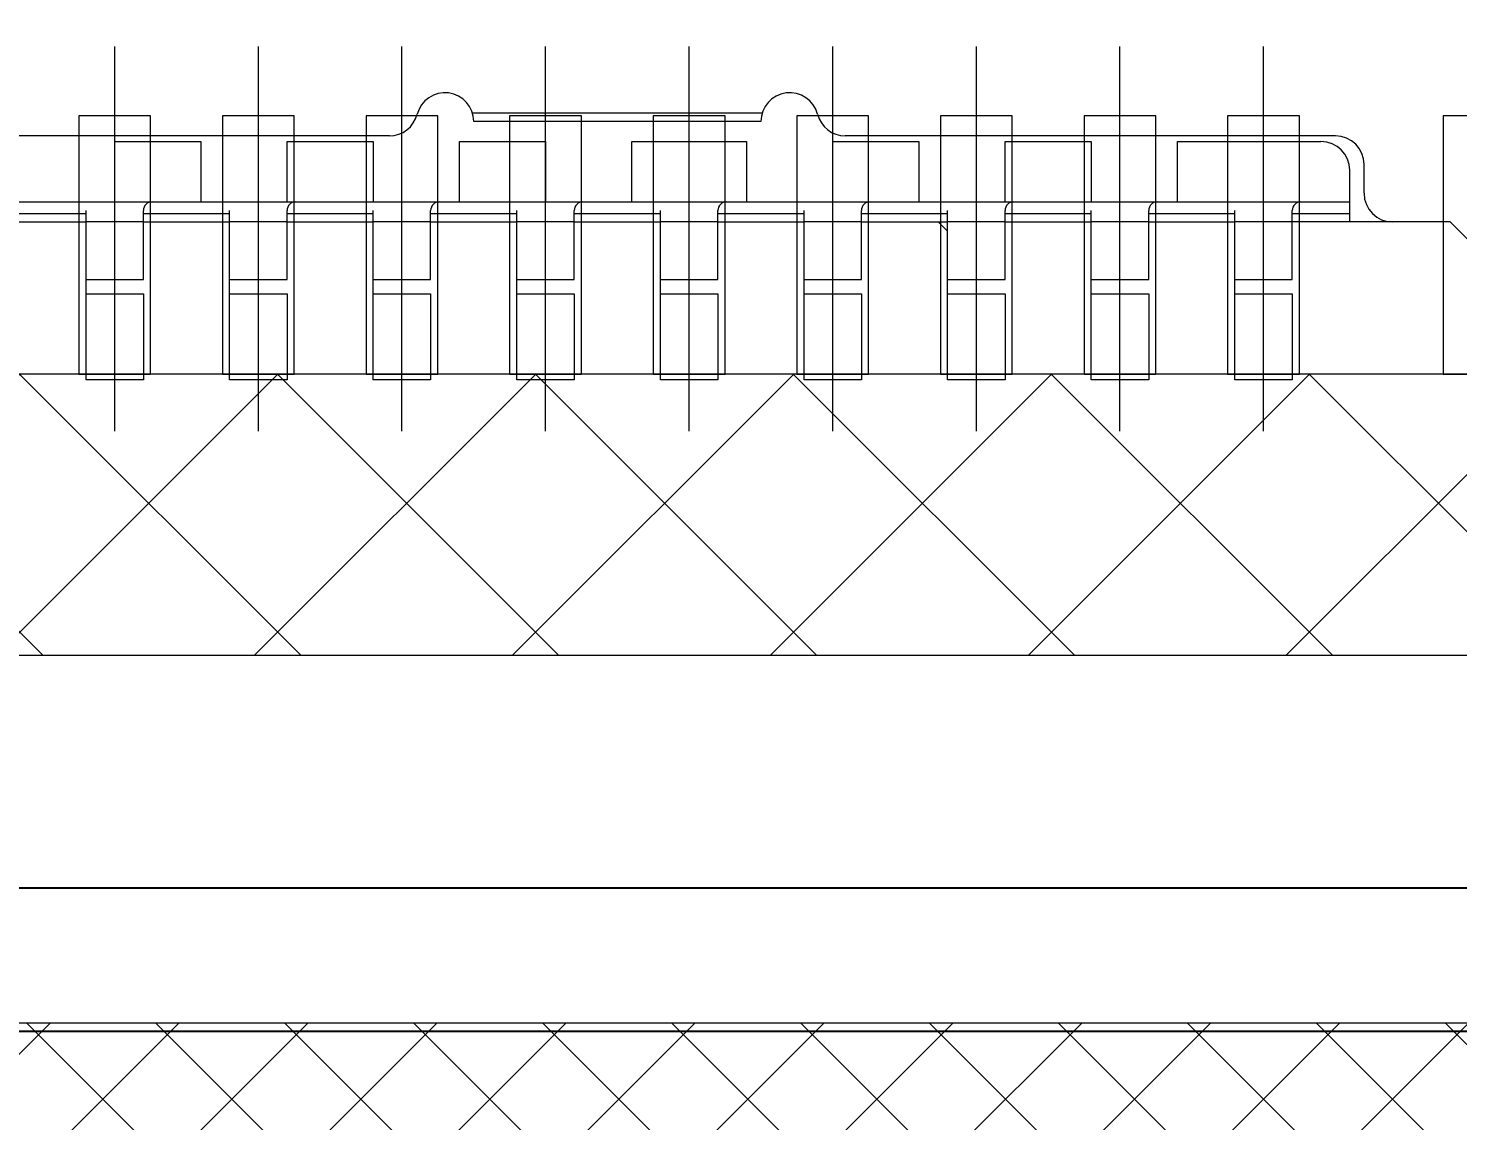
# Model space of a CAD drawing. Extents: x 6438 to 11432, y -3701 to -2371.
# Drawn here: x 11090.267 to 11095.242, y -3290.501 to -3286.698 of the extents above; entities that cross this region are included whole.
import ezdxf

# ---------------------------------------------------------------- set-up
doc = ezdxf.new("R2010")
doc.units = 0
doc.header["$LTSCALE"] = 3
doc.layers.get('DEFPOINTS').update_dxf_attribs({"linetype": 'CONTINUOUS', "lineweight": 9})
doc.layers.add('DIM', color=6, linetype='CONTINUOUS', lineweight=9)
doc.layers.add('LCD', color=4, linetype='CONTINUOUS', lineweight=9)
doc.layers.add('Lens', color=161, linetype='CONTINUOUS')
doc.layers.add('Sensor AA', color=180, linetype='CONTINUOUS')
doc.styles.add('宋体', font='arial.ttf')
doc.dimstyles.new('标注', dxfattribs={"dimtxt": 7, "dimasz": 7, "dimexe": 2, "dimexo": 2, "dimgap": 1, "dimtad": 1, "dimzin": 9, "dimdsep": 46, "dimtxsty": '宋体', "dimcen": 1, "dimadec": 0, "dimazin": 0, "dimtm": 0.05, "dimtfac": 1, "dimtmove": 0, "dimatfit": 3, "dimfxl": 0, "dimtolj": 1, "dimarcsym": 0})

# ---------------------------------------------------------------- blocks, each defined once
blk = doc.blocks.new('LCD背视图')
at = {"layer": 'LCD'}
h = blk.add_hatch(dxfattribs=at)
h.set_pattern_fill('ANSI37', color=256, scale=0.1)
h.set_pattern_definition([(135, (15648.00522, 12129.1224), (0.224506403, 0.224506403), []), (45, (15648.00522, 12129.1224), (0.224506403, -0.224506403), [])])
edge = h.paths.add_edge_path()
edge.add_line((12122.3361, -3359.0977), (12385.5361, -3359.0977))
edge.add_line((12385.5361, -3359.0977), (12385.5361, -3334.2977))
edge.add_line((12385.5361, -3334.2977), (12286.0861, -3334.2977))
edge.add_arc((12286.0861, -3334.7977), 0.5, 90, 180)
edge.add_line((12285.5861, -3334.7977), (12285.5861, -3350.2477))
edge.add_arc((12285.0861, -3350.2477), 0.5, 270, 360, ccw=False)
edge.add_line((12285.0861, -3350.7477), (12261.8861, -3350.7477))
edge.add_arc((12261.8861, -3350.2477), 0.5, 180, 270, ccw=False)
edge.add_line((12261.3861, -3350.2477), (12261.3861, -3334.7977))
edge.add_arc((12260.8861, -3334.7977), 0.5, 0, 90)
edge.add_line((12260.8861, -3334.2977), (12122.3361, -3334.2977))
edge.add_line((12122.3361, -3334.2977), (12122.3361, -3359.0977))
at = {"layer": 'LCD', "ltscale": 0.02}
h = blk.add_hatch(dxfattribs=at)
h.set_pattern_fill('ANSI37', color=256, scale=0.2, angle=180)
h.set_pattern_definition([(225, (12045.7346, -3215.1625), (0.4490128, -0.4490128), []), (315, (12045.7346, -3215.1625), (0.4490128, 0.4490128), [])])
h.paths.add_polyline_path([(12285.0861, -3349.4677), (12285.0861, -3342.7677), (12284.5361, -3342.7677), (12284.5361, -3344.2677), (12284.5361, -3346.1677), (12283.1361, -3346.1677), (12283.1361, -3346.7177), (12283.1361, -3348.4877), (12263.8361, -3348.4877), (12263.8361, -3346.7177), (12263.8361, -3346.1677), (12262.4361, -3346.1677), (12262.4361, -3344.2677), (12262.4361, -3342.7677), (12261.8861, -3342.7677), (12261.8861, -3349.4677)])
for p, q in [((12276.7361, -3348.6858), (12276.7361, -3347.347)), ((12277.2361, -3348.6858), (12277.2361, -3347.347)), ((12277.7361, -3348.6858), (12277.7361, -3347.347)), ((12278.2361, -3348.6858), (12278.2361, -3347.347)), ((12278.7361, -3348.6858), (12278.7361, -3347.347)), ((12279.2361, -3348.6858), (12279.2361, -3347.347)), ((12279.7361, -3348.6858), (12279.7361, -3347.347)), ((12280.2361, -3348.6858), (12280.2361, -3347.347)), ((12280.7361, -3348.6858), (12280.7361, -3347.347)), ((12276.8611, -3347.5877), (12276.6111, -3347.5877)), ((12276.6111, -3347.5877), (12276.6111, -3348.4877)), ((12276.8611, -3348.4877), (12276.8611, -3347.5877)), ((12277.3611, -3347.5877), (12277.1111, -3347.5877)), ((12277.1111, -3347.5877), (12277.1111, -3348.4877)), ((12277.3611, -3348.4877), (12277.3611, -3347.5877)), ((12277.8611, -3347.5877), (12277.6111, -3347.5877)), ((12277.6111, -3347.5877), (12277.6111, -3348.4877)), ((12277.8611, -3348.4877), (12277.8611, -3347.5877)), ((12278.3611, -3347.5877), (12278.1111, -3347.5877)), ((12278.1111, -3347.5877), (12278.1111, -3348.4877)), ((12278.3611, -3348.4877), (12278.3611, -3347.5877)), ((12278.8611, -3347.5877), (12278.6111, -3347.5877)), ((12278.6111, -3347.5877), (12278.6111, -3348.4877)), ((12278.8611, -3348.4877), (12278.8611, -3347.5877)), ((12279.3611, -3347.5877), (12279.1111, -3347.5877)), ((12279.1111, -3347.5877), (12279.1111, -3348.4877)), ((12279.3611, -3348.4877), (12279.3611, -3347.5877)), ((12279.8611, -3347.5877), (12279.6111, -3347.5877)), ((12279.6111, -3347.5877), (12279.6111, -3348.4877)), ((12279.8611, -3348.4877), (12279.8611, -3347.5877)), ((12280.3611, -3347.5877), (12280.1111, -3347.5877)), ((12280.1111, -3347.5877), (12280.1111, -3348.4877)), ((12280.3611, -3348.4877), (12280.3611, -3347.5877)), ((12280.8611, -3347.5877), (12280.6111, -3347.5877)), ((12280.6111, -3347.5877), (12280.6111, -3348.4877)), ((12280.8611, -3348.4877), (12280.8611, -3347.5877)), ((12281.9111, -3347.5877), (12281.3611, -3347.5877)), ((12281.3611, -3347.5877), (12281.3611, -3348.4877)), ((12283.1361, -3348.4877), (12263.8361, -3348.4877)), ((12276.6111, -3348.4877), (12276.8611, -3348.4877)), ((12277.1111, -3348.4877), (12277.3611, -3348.4877)), ((12277.6111, -3348.4877), (12277.8611, -3348.4877)), ((12278.1111, -3348.4877), (12278.3611, -3348.4877)), ((12278.6111, -3348.4877), (12278.8611, -3348.4877)), ((12279.1111, -3348.4877), (12279.3611, -3348.4877)), ((12279.6111, -3348.4877), (12279.8611, -3348.4877)), ((12280.1111, -3348.4877), (12280.3611, -3348.4877)), ((12280.6111, -3348.4877), (12280.8611, -3348.4877)), ((12281.3611, -3348.4877), (12281.9111, -3348.4877)), ((12285.0861, -3349.4677), (12261.8861, -3349.4677))]:
    blk.add_line(p, q, dxfattribs=at)
at = {"layer": 'LCD'}
for p, q in [((12277.9815, -3347.5777), (12278.9907, -3347.5777)), ((12277.9815, -3347.5777), (12278.9907, -3347.5777)), ((12277.9815, -3347.5777), (12278.9907, -3347.5777)), ((12277.9815, -3347.5777), (12278.9907, -3347.5777)), ((12278.9861, -3347.6077), (12277.9861, -3347.6077)), ((12278.9861, -3347.6077), (12277.9861, -3347.6077)), ((12278.9861, -3347.6077), (12277.9861, -3347.6077)), ((12278.9861, -3347.6077), (12277.9861, -3347.6077)), ((12277.6924, -3347.6577), (12276.0861, -3347.6577)), ((12277.6924, -3347.6577), (12276.0861, -3347.6577)), ((12277.6924, -3347.6577), (12276.0861, -3347.6577)), ((12277.6924, -3347.6577), (12276.0861, -3347.6577)), ((12280.9861, -3347.6577), (12279.2797, -3347.6577)), ((12280.9861, -3347.6577), (12279.2797, -3347.6577)), ((12280.9861, -3347.6577), (12279.2797, -3347.6577)), ((12280.9861, -3347.6577), (12279.2797, -3347.6577)), ((12276.7361, -3347.8877), (12276.7361, -3347.6777)), ((12276.7361, -3347.6777), (12277.0361, -3347.6777)), ((12276.7361, -3347.6777), (12277.0361, -3347.6777)), ((12276.7361, -3347.8877), (12276.7361, -3347.6777)), ((12276.7361, -3347.8877), (12276.7361, -3347.6777)), ((12276.7361, -3347.6777), (12277.0361, -3347.6777)), ((12276.7361, -3347.6777), (12277.0361, -3347.6777)), ((12276.7361, -3347.8877), (12276.7361, -3347.6777)), ((12277.0361, -3347.6777), (12277.0361, -3347.8877)), ((12277.0361, -3347.6777), (12277.0361, -3347.8877)), ((12277.0361, -3347.6777), (12277.0361, -3347.8877)), ((12277.0361, -3347.6777), (12277.0361, -3347.8877)), ((12277.3361, -3347.8877), (12277.3361, -3347.6777)), ((12277.3361, -3347.6777), (12277.6361, -3347.6777)), ((12277.3361, -3347.6777), (12277.6361, -3347.6777)), ((12277.3361, -3347.8877), (12277.3361, -3347.6777)), ((12277.3361, -3347.8877), (12277.3361, -3347.6777)), ((12277.3361, -3347.6777), (12277.6361, -3347.6777)), ((12277.3361, -3347.6777), (12277.6361, -3347.6777)), ((12277.3361, -3347.8877), (12277.3361, -3347.6777)), ((12277.6361, -3347.6777), (12277.6361, -3347.8877)), ((12277.6361, -3347.6777), (12277.6361, -3347.8877)), ((12277.6361, -3347.6777), (12277.6361, -3347.8877)), ((12277.6361, -3347.6777), (12277.6361, -3347.8877)), ((12277.9361, -3347.8877), (12277.9361, -3347.6777)), ((12277.9361, -3347.6777), (12278.2361, -3347.6777)), ((12277.9361, -3347.6777), (12278.2361, -3347.6777)), ((12277.9361, -3347.8877), (12277.9361, -3347.6777)), ((12277.9361, -3347.8877), (12277.9361, -3347.6777)), ((12277.9361, -3347.6777), (12278.2361, -3347.6777)), ((12277.9361, -3347.6777), (12278.2361, -3347.6777)), ((12277.9361, -3347.8877), (12277.9361, -3347.6777)), ((12278.2361, -3347.6777), (12278.2361, -3347.8877)), ((12278.2361, -3347.6777), (12278.2361, -3347.8877)), ((12278.2361, -3347.6777), (12278.2361, -3347.8877)), ((12278.2361, -3347.6777), (12278.2361, -3347.8877)), ((12278.5361, -3347.8877), (12278.5361, -3347.6777)), ((12278.5361, -3347.6777), (12278.9361, -3347.6777)), ((12278.5361, -3347.6777), (12278.9361, -3347.6777)), ((12278.5361, -3347.8877), (12278.5361, -3347.6777)), ((12278.5361, -3347.8877), (12278.5361, -3347.6777)), ((12278.5361, -3347.6777), (12278.9361, -3347.6777)), ((12278.5361, -3347.6777), (12278.9361, -3347.6777)), ((12278.5361, -3347.8877), (12278.5361, -3347.6777)), ((12278.9361, -3347.6777), (12278.9361, -3347.8877)), ((12278.9361, -3347.6777), (12278.9361, -3347.8877)), ((12278.9361, -3347.6777), (12278.9361, -3347.8877)), ((12278.9361, -3347.6777), (12278.9361, -3347.8877)), ((12279.2361, -3347.8877), (12279.2361, -3347.6777)), ((12279.2361, -3347.6777), (12279.5361, -3347.6777)), ((12279.2361, -3347.6777), (12279.5361, -3347.6777)), ((12279.2361, -3347.8877), (12279.2361, -3347.6777)), ((12279.2361, -3347.8877), (12279.2361, -3347.6777)), ((12279.2361, -3347.6777), (12279.5361, -3347.6777)), ((12279.2361, -3347.6777), (12279.5361, -3347.6777)), ((12279.2361, -3347.8877), (12279.2361, -3347.6777)), ((12279.5361, -3347.6777), (12279.5361, -3347.8877)), ((12279.5361, -3347.6777), (12279.5361, -3347.8877)), ((12279.5361, -3347.6777), (12279.5361, -3347.8877)), ((12279.5361, -3347.6777), (12279.5361, -3347.8877)), ((12279.8361, -3347.8877), (12279.8361, -3347.6777)), ((12279.8361, -3347.6777), (12280.1361, -3347.6777)), ((12279.8361, -3347.6777), (12280.1361, -3347.6777)), ((12279.8361, -3347.8877), (12279.8361, -3347.6777)), ((12279.8361, -3347.8877), (12279.8361, -3347.6777)), ((12279.8361, -3347.6777), (12280.1361, -3347.6777)), ((12279.8361, -3347.6777), (12280.1361, -3347.6777)), ((12279.8361, -3347.8877), (12279.8361, -3347.6777)), ((12280.1361, -3347.6777), (12280.1361, -3347.8877)), ((12280.1361, -3347.6777), (12280.1361, -3347.8877)), ((12280.1361, -3347.6777), (12280.1361, -3347.8877)), ((12280.1361, -3347.6777), (12280.1361, -3347.8877)), ((12280.4361, -3347.8877), (12280.4361, -3347.6777)), ((12280.4361, -3347.6777), (12280.9361, -3347.6777)), ((12280.4361, -3347.6777), (12280.9361, -3347.6777)), ((12280.4361, -3347.8877), (12280.4361, -3347.6777)), ((12280.4361, -3347.8877), (12280.4361, -3347.6777)), ((12280.4361, -3347.6777), (12280.9361, -3347.6777)), ((12280.4361, -3347.6777), (12280.9361, -3347.6777)), ((12280.4361, -3347.8877), (12280.4361, -3347.6777)), ((12281.0861, -3347.8577), (12281.0861, -3347.7577)), ((12281.0861, -3347.8577), (12281.0861, -3347.7577)), ((12281.0861, -3347.8577), (12281.0861, -3347.7577)), ((12281.0861, -3347.8577), (12281.0861, -3347.7577)), ((12281.0361, -3347.9577), (12281.0361, -3347.7777)), ((12281.0361, -3347.9577), (12281.0361, -3347.7777)), ((12281.0361, -3347.9577), (12281.0361, -3347.7777)), ((12281.0361, -3347.9577), (12281.0361, -3347.7777)), ((12265.9361, -3347.8877), (12281.0361, -3347.8877)), ((12265.9361, -3347.8877), (12281.0361, -3347.8877)), ((12265.9361, -3347.8877), (12281.0361, -3347.8877)), ((12265.9361, -3347.8877), (12281.0361, -3347.8877)), ((12276.6361, -3348.5077), (12276.6361, -3347.9177)), ((12276.6361, -3348.5077), (12276.6361, -3347.9177)), ((12276.6361, -3348.5077), (12276.6361, -3347.9177)), ((12276.6361, -3348.5077), (12276.6361, -3347.9177)), ((12276.8361, -3348.1577), (12276.8361, -3347.9177)), ((12276.8361, -3348.1577), (12276.8361, -3347.9177)), ((12276.8361, -3348.1577), (12276.8361, -3347.9177)), ((12276.8361, -3348.1577), (12276.8361, -3347.9177)), ((12277.1361, -3348.5077), (12277.1361, -3347.9177)), ((12277.1361, -3348.5077), (12277.1361, -3347.9177)), ((12277.1361, -3348.5077), (12277.1361, -3347.9177)), ((12277.1361, -3348.5077), (12277.1361, -3347.9177)), ((12277.3361, -3348.1577), (12277.3361, -3347.9177)), ((12277.3361, -3348.1577), (12277.3361, -3347.9177)), ((12277.3361, -3348.1577), (12277.3361, -3347.9177)), ((12277.3361, -3348.1577), (12277.3361, -3347.9177)), ((12277.6361, -3348.5077), (12277.6361, -3347.9177)), ((12277.6361, -3348.5077), (12277.6361, -3347.9177)), ((12277.6361, -3348.5077), (12277.6361, -3347.9177)), ((12277.6361, -3348.5077), (12277.6361, -3347.9177)), ((12277.8361, -3348.1577), (12277.8361, -3347.9177)), ((12277.8361, -3348.1577), (12277.8361, -3347.9177)), ((12277.8361, -3348.1577), (12277.8361, -3347.9177)), ((12277.8361, -3348.1577), (12277.8361, -3347.9177)), ((12278.1361, -3348.5077), (12278.1361, -3347.9177)), ((12278.1361, -3348.5077), (12278.1361, -3347.9177)), ((12278.1361, -3348.5077), (12278.1361, -3347.9177)), ((12278.1361, -3348.5077), (12278.1361, -3347.9177)), ((12278.3361, -3348.1577), (12278.3361, -3347.9177)), ((12278.3361, -3348.1577), (12278.3361, -3347.9177)), ((12278.3361, -3348.1577), (12278.3361, -3347.9177)), ((12278.3361, -3348.1577), (12278.3361, -3347.9177)), ((12278.6361, -3348.5077), (12278.6361, -3347.9177)), ((12278.6361, -3348.5077), (12278.6361, -3347.9177)), ((12278.6361, -3348.5077), (12278.6361, -3347.9177)), ((12278.6361, -3348.5077), (12278.6361, -3347.9177)), ((12278.8361, -3348.1577), (12278.8361, -3347.9177)), ((12278.8361, -3348.1577), (12278.8361, -3347.9177)), ((12278.8361, -3348.1577), (12278.8361, -3347.9177)), ((12278.8361, -3348.1577), (12278.8361, -3347.9177)), ((12279.1361, -3348.5077), (12279.1361, -3347.9177)), ((12279.1361, -3348.5077), (12279.1361, -3347.9177)), ((12279.1361, -3348.5077), (12279.1361, -3347.9177)), ((12279.1361, -3348.5077), (12279.1361, -3347.9177)), ((12279.3361, -3348.1577), (12279.3361, -3347.9177)), ((12279.3361, -3348.1577), (12279.3361, -3347.9177)), ((12279.3361, -3348.1577), (12279.3361, -3347.9177)), ((12279.3361, -3348.1577), (12279.3361, -3347.9177)), ((12279.6361, -3348.5077), (12279.6361, -3347.9177)), ((12279.6361, -3348.5077), (12279.6361, -3347.9177)), ((12279.6361, -3348.5077), (12279.6361, -3347.9177)), ((12279.6361, -3348.5077), (12279.6361, -3347.9177)), ((12279.8361, -3348.1577), (12279.8361, -3347.9177)), ((12279.8361, -3348.1577), (12279.8361, -3347.9177)), ((12279.8361, -3348.1577), (12279.8361, -3347.9177)), ((12279.8361, -3348.1577), (12279.8361, -3347.9177)), ((12280.1361, -3348.5077), (12280.1361, -3347.9177)), ((12280.1361, -3348.5077), (12280.1361, -3347.9177)), ((12280.1361, -3348.5077), (12280.1361, -3347.9177)), ((12280.1361, -3348.5077), (12280.1361, -3347.9177)), ((12280.3361, -3348.1577), (12280.3361, -3347.9177)), ((12280.3361, -3348.1577), (12280.3361, -3347.9177)), ((12280.3361, -3348.1577), (12280.3361, -3347.9177)), ((12280.3361, -3348.1577), (12280.3361, -3347.9177)), ((12280.6361, -3348.5077), (12280.6361, -3347.9177)), ((12280.6361, -3348.5077), (12280.6361, -3347.9177)), ((12280.6361, -3348.5077), (12280.6361, -3347.9177)), ((12280.6361, -3348.5077), (12280.6361, -3347.9177)), ((12280.8361, -3348.1577), (12280.8361, -3347.9177)), ((12280.8361, -3348.1577), (12280.8361, -3347.9177)), ((12280.8361, -3348.1577), (12280.8361, -3347.9177)), ((12280.8361, -3348.1577), (12280.8361, -3347.9177)), ((12276.3361, -3347.9277), (12276.6361, -3347.9277)), ((12276.3361, -3347.9277), (12276.6361, -3347.9277)), ((12276.3361, -3347.9277), (12276.6361, -3347.9277)), ((12276.3361, -3347.9277), (12276.6361, -3347.9277)), ((12276.3361, -3347.9577), (12276.6361, -3347.9577)), ((12276.3361, -3347.9577), (12276.6361, -3347.9577)), ((12276.3361, -3347.9577), (12276.6361, -3347.9577)), ((12276.3361, -3347.9577), (12276.6361, -3347.9577)), ((12276.8361, -3347.9577), (12276.6361, -3347.9577)), ((12276.8361, -3347.9577), (12276.6361, -3347.9577)), ((12276.8361, -3347.9577), (12276.6361, -3347.9577)), ((12276.8361, -3347.9577), (12276.6361, -3347.9577)), ((12276.8361, -3347.9277), (12277.1361, -3347.9277)), ((12276.8361, -3347.9277), (12277.1361, -3347.9277)), ((12276.8361, -3347.9277), (12277.1361, -3347.9277)), ((12276.8361, -3347.9277), (12277.1361, -3347.9277)), ((12276.8361, -3347.9577), (12277.1361, -3347.9577)), ((12276.8361, -3347.9577), (12277.1361, -3347.9577)), ((12276.8361, -3347.9577), (12277.1361, -3347.9577)), ((12276.8361, -3347.9577), (12277.1361, -3347.9577)), ((12277.3361, -3347.9577), (12277.1361, -3347.9577)), ((12277.3361, -3347.9577), (12277.1361, -3347.9577)), ((12277.3361, -3347.9577), (12277.1361, -3347.9577)), ((12277.3361, -3347.9577), (12277.1361, -3347.9577)), ((12277.3361, -3347.9277), (12277.6361, -3347.9277)), ((12277.3361, -3347.9277), (12277.6361, -3347.9277)), ((12277.3361, -3347.9277), (12277.6361, -3347.9277)), ((12277.3361, -3347.9277), (12277.6361, -3347.9277)), ((12277.3361, -3347.9577), (12277.6361, -3347.9577)), ((12277.3361, -3347.9577), (12277.6361, -3347.9577)), ((12277.3361, -3347.9577), (12277.6361, -3347.9577)), ((12277.3361, -3347.9577), (12277.6361, -3347.9577)), ((12277.8361, -3347.9577), (12277.6361, -3347.9577)), ((12277.8361, -3347.9577), (12277.6361, -3347.9577)), ((12277.8361, -3347.9577), (12277.6361, -3347.9577)), ((12277.8361, -3347.9577), (12277.6361, -3347.9577)), ((12277.8361, -3347.9277), (12278.1361, -3347.9277)), ((12277.8361, -3347.9277), (12278.1361, -3347.9277)), ((12277.8361, -3347.9277), (12278.1361, -3347.9277)), ((12277.8361, -3347.9277), (12278.1361, -3347.9277)), ((12277.8361, -3347.9577), (12278.1361, -3347.9577)), ((12277.8361, -3347.9577), (12278.1361, -3347.9577)), ((12277.8361, -3347.9577), (12278.1361, -3347.9577)), ((12277.8361, -3347.9577), (12278.1361, -3347.9577)), ((12278.3361, -3347.9577), (12278.1361, -3347.9577)), ((12278.3361, -3347.9577), (12278.1361, -3347.9577)), ((12278.3361, -3347.9577), (12278.1361, -3347.9577)), ((12278.3361, -3347.9577), (12278.1361, -3347.9577)), ((12278.3361, -3347.9277), (12278.6361, -3347.9277)), ((12278.3361, -3347.9277), (12278.6361, -3347.9277)), ((12278.3361, -3347.9277), (12278.6361, -3347.9277)), ((12278.3361, -3347.9277), (12278.6361, -3347.9277)), ((12278.3361, -3347.9577), (12278.6361, -3347.9577)), ((12278.3361, -3347.9577), (12278.6361, -3347.9577)), ((12278.3361, -3347.9577), (12278.6361, -3347.9577)), ((12278.3361, -3347.9577), (12278.6361, -3347.9577)), ((12278.8361, -3347.9577), (12278.6361, -3347.9577)), ((12278.8361, -3347.9577), (12278.6361, -3347.9577)), ((12278.8361, -3347.9577), (12278.6361, -3347.9577)), ((12278.8361, -3347.9577), (12278.6361, -3347.9577)), ((12278.8361, -3347.9277), (12279.1361, -3347.9277)), ((12278.8361, -3347.9277), (12279.1361, -3347.9277)), ((12278.8361, -3347.9277), (12279.1361, -3347.9277)), ((12278.8361, -3347.9277), (12279.1361, -3347.9277)), ((12278.8361, -3347.9577), (12279.1361, -3347.9577)), ((12278.8361, -3347.9577), (12279.1361, -3347.9577)), ((12278.8361, -3347.9577), (12279.1361, -3347.9577)), ((12278.8361, -3347.9577), (12279.1361, -3347.9577)), ((12279.3361, -3347.9577), (12279.1361, -3347.9577)), ((12279.3361, -3347.9577), (12279.1361, -3347.9577)), ((12279.3361, -3347.9577), (12279.1361, -3347.9577)), ((12279.3361, -3347.9577), (12279.1361, -3347.9577)), ((12279.3361, -3347.9277), (12279.6361, -3347.9277)), ((12279.3361, -3347.9277), (12279.6361, -3347.9277)), ((12279.3361, -3347.9277), (12279.6361, -3347.9277)), ((12279.3361, -3347.9277), (12279.6361, -3347.9277)), ((12279.3361, -3347.9577), (12279.6361, -3347.9577)), ((12279.3361, -3347.9577), (12279.6361, -3347.9577)), ((12279.3361, -3347.9577), (12279.6361, -3347.9577)), ((12279.3361, -3347.9577), (12279.6361, -3347.9577)), ((12279.6361, -3347.9901), (12279.6037, -3347.9577)), ((12279.6361, -3347.9901), (12279.6037, -3347.9577)), ((12279.8361, -3347.9577), (12279.6361, -3347.9577)), ((12279.8361, -3347.9577), (12279.6361, -3347.9577)), ((12279.8361, -3347.9577), (12279.6361, -3347.9577)), ((12279.8361, -3347.9577), (12279.6361, -3347.9577)), ((12279.8361, -3347.9277), (12280.1361, -3347.9277)), ((12279.8361, -3347.9277), (12280.1361, -3347.9277)), ((12279.8361, -3347.9277), (12280.1361, -3347.9277)), ((12279.8361, -3347.9277), (12280.1361, -3347.9277)), ((12279.8361, -3347.9577), (12280.1361, -3347.9577)), ((12279.8361, -3347.9577), (12280.1361, -3347.9577)), ((12279.8361, -3347.9577), (12280.1361, -3347.9577)), ((12279.8361, -3347.9577), (12280.1361, -3347.9577)), ((12280.3361, -3347.9577), (12280.1361, -3347.9577)), ((12280.3361, -3347.9577), (12280.1361, -3347.9577)), ((12280.3361, -3347.9577), (12280.1361, -3347.9577)), ((12280.3361, -3347.9577), (12280.1361, -3347.9577)), ((12280.3361, -3347.9277), (12280.6361, -3347.9277)), ((12280.3361, -3347.9277), (12280.6361, -3347.9277)), ((12280.3361, -3347.9277), (12280.6361, -3347.9277)), ((12280.3361, -3347.9277), (12280.6361, -3347.9277)), ((12280.3361, -3347.9577), (12280.6361, -3347.9577)), ((12280.3361, -3347.9577), (12280.6361, -3347.9577)), ((12280.3361, -3347.9577), (12280.6361, -3347.9577)), ((12280.3361, -3347.9577), (12280.6361, -3347.9577)), ((12280.8361, -3347.9577), (12280.6361, -3347.9577)), ((12280.8361, -3347.9577), (12280.6361, -3347.9577)), ((12280.8361, -3347.9577), (12280.6361, -3347.9577)), ((12280.8361, -3347.9577), (12280.6361, -3347.9577)), ((12280.8361, -3347.9277), (12281.0361, -3347.9277)), ((12280.8361, -3347.9277), (12281.0361, -3347.9277)), ((12280.8361, -3347.9277), (12281.0361, -3347.9277)), ((12280.8361, -3347.9277), (12281.0361, -3347.9277)), ((12281.3861, -3347.9577), (12280.8361, -3347.9577)), ((12281.3861, -3347.9577), (12280.8361, -3347.9577)), ((12281.3861, -3347.9577), (12280.8361, -3347.9577)), ((12281.3861, -3347.9577), (12281.7861, -3348.3577)), ((12281.3861, -3347.9577), (12281.7861, -3348.3577)), ((12281.3861, -3347.9577), (12281.7861, -3348.3577)), ((12281.3861, -3347.9577), (12281.7861, -3348.3577)), ((12276.6361, -3348.1577), (12276.8361, -3348.1577)), ((12276.6361, -3348.1577), (12276.8361, -3348.1577)), ((12276.6361, -3348.1577), (12276.8361, -3348.1577)), ((12276.6361, -3348.1577), (12276.8361, -3348.1577)), ((12277.1361, -3348.1577), (12277.3361, -3348.1577)), ((12277.1361, -3348.1577), (12277.3361, -3348.1577)), ((12277.1361, -3348.1577), (12277.3361, -3348.1577)), ((12277.1361, -3348.1577), (12277.3361, -3348.1577)), ((12277.6361, -3348.1577), (12277.8361, -3348.1577)), ((12277.6361, -3348.1577), (12277.8361, -3348.1577)), ((12277.6361, -3348.1577), (12277.8361, -3348.1577)), ((12277.6361, -3348.1577), (12277.8361, -3348.1577)), ((12278.1361, -3348.1577), (12278.3361, -3348.1577)), ((12278.1361, -3348.1577), (12278.3361, -3348.1577)), ((12278.1361, -3348.1577), (12278.3361, -3348.1577)), ((12278.1361, -3348.1577), (12278.3361, -3348.1577)), ((12278.6361, -3348.1577), (12278.8361, -3348.1577)), ((12278.6361, -3348.1577), (12278.8361, -3348.1577)), ((12278.6361, -3348.1577), (12278.8361, -3348.1577)), ((12278.6361, -3348.1577), (12278.8361, -3348.1577)), ((12279.1361, -3348.1577), (12279.3361, -3348.1577)), ((12279.1361, -3348.1577), (12279.3361, -3348.1577)), ((12279.1361, -3348.1577), (12279.3361, -3348.1577)), ((12279.1361, -3348.1577), (12279.3361, -3348.1577)), ((12279.6361, -3348.1577), (12279.8361, -3348.1577)), ((12279.6361, -3348.1577), (12279.8361, -3348.1577)), ((12279.6361, -3348.1577), (12279.8361, -3348.1577)), ((12279.6361, -3348.1577), (12279.8361, -3348.1577)), ((12280.1361, -3348.1577), (12280.3361, -3348.1577)), ((12280.1361, -3348.1577), (12280.3361, -3348.1577)), ((12280.1361, -3348.1577), (12280.3361, -3348.1577)), ((12280.1361, -3348.1577), (12280.3361, -3348.1577)), ((12280.6361, -3348.1577), (12280.8361, -3348.1577)), ((12280.6361, -3348.1577), (12280.8361, -3348.1577)), ((12280.6361, -3348.1577), (12280.8361, -3348.1577)), ((12280.6361, -3348.1577), (12280.8361, -3348.1577)), ((12276.6361, -3348.2077), (12276.8361, -3348.2077)), ((12276.6361, -3348.2077), (12276.8361, -3348.2077)), ((12276.6361, -3348.2077), (12276.8361, -3348.2077)), ((12276.6361, -3348.2077), (12276.8361, -3348.2077)), ((12276.8361, -3348.2077), (12276.8361, -3348.5077)), ((12276.8361, -3348.2077), (12276.8361, -3348.5077)), ((12276.8361, -3348.2077), (12276.8361, -3348.5077)), ((12276.8361, -3348.2077), (12276.8361, -3348.5077)), ((12277.1361, -3348.2077), (12277.3361, -3348.2077)), ((12277.1361, -3348.2077), (12277.3361, -3348.2077)), ((12277.1361, -3348.2077), (12277.3361, -3348.2077)), ((12277.1361, -3348.2077), (12277.3361, -3348.2077)), ((12277.3361, -3348.2077), (12277.3361, -3348.5077)), ((12277.3361, -3348.2077), (12277.3361, -3348.5077)), ((12277.3361, -3348.2077), (12277.3361, -3348.5077)), ((12277.3361, -3348.2077), (12277.3361, -3348.5077)), ((12277.6361, -3348.2077), (12277.8361, -3348.2077)), ((12277.6361, -3348.2077), (12277.8361, -3348.2077)), ((12277.6361, -3348.2077), (12277.8361, -3348.2077)), ((12277.6361, -3348.2077), (12277.8361, -3348.2077)), ((12277.8361, -3348.2077), (12277.8361, -3348.5077)), ((12277.8361, -3348.2077), (12277.8361, -3348.5077)), ((12277.8361, -3348.2077), (12277.8361, -3348.5077)), ((12277.8361, -3348.2077), (12277.8361, -3348.5077)), ((12278.1361, -3348.2077), (12278.3361, -3348.2077)), ((12278.1361, -3348.2077), (12278.3361, -3348.2077)), ((12278.1361, -3348.2077), (12278.3361, -3348.2077)), ((12278.1361, -3348.2077), (12278.3361, -3348.2077)), ((12278.3361, -3348.2077), (12278.3361, -3348.5077)), ((12278.3361, -3348.2077), (12278.3361, -3348.5077)), ((12278.3361, -3348.2077), (12278.3361, -3348.5077)), ((12278.3361, -3348.2077), (12278.3361, -3348.5077)), ((12278.6361, -3348.2077), (12278.8361, -3348.2077)), ((12278.6361, -3348.2077), (12278.8361, -3348.2077)), ((12278.6361, -3348.2077), (12278.8361, -3348.2077)), ((12278.6361, -3348.2077), (12278.8361, -3348.2077)), ((12278.8361, -3348.2077), (12278.8361, -3348.5077)), ((12278.8361, -3348.2077), (12278.8361, -3348.5077)), ((12278.8361, -3348.2077), (12278.8361, -3348.5077)), ((12278.8361, -3348.2077), (12278.8361, -3348.5077)), ((12279.1361, -3348.2077), (12279.3361, -3348.2077)), ((12279.1361, -3348.2077), (12279.3361, -3348.2077)), ((12279.1361, -3348.2077), (12279.3361, -3348.2077)), ((12279.1361, -3348.2077), (12279.3361, -3348.2077)), ((12279.3361, -3348.2077), (12279.3361, -3348.5077)), ((12279.3361, -3348.2077), (12279.3361, -3348.5077)), ((12279.3361, -3348.2077), (12279.3361, -3348.5077)), ((12279.3361, -3348.2077), (12279.3361, -3348.5077)), ((12279.6361, -3348.2077), (12279.8361, -3348.2077)), ((12279.6361, -3348.2077), (12279.8361, -3348.2077)), ((12279.6361, -3348.2077), (12279.8361, -3348.2077)), ((12279.6361, -3348.2077), (12279.8361, -3348.2077)), ((12279.8361, -3348.2077), (12279.8361, -3348.5077)), ((12279.8361, -3348.2077), (12279.8361, -3348.5077)), ((12279.8361, -3348.2077), (12279.8361, -3348.5077)), ((12279.8361, -3348.2077), (12279.8361, -3348.5077)), ((12280.1361, -3348.2077), (12280.3361, -3348.2077)), ((12280.1361, -3348.2077), (12280.3361, -3348.2077)), ((12280.1361, -3348.2077), (12280.3361, -3348.2077)), ((12280.1361, -3348.2077), (12280.3361, -3348.2077)), ((12280.3361, -3348.2077), (12280.3361, -3348.5077)), ((12280.3361, -3348.2077), (12280.3361, -3348.5077)), ((12280.3361, -3348.2077), (12280.3361, -3348.5077)), ((12280.3361, -3348.2077), (12280.3361, -3348.5077)), ((12280.6361, -3348.2077), (12280.8361, -3348.2077)), ((12280.6361, -3348.2077), (12280.8361, -3348.2077)), ((12280.6361, -3348.2077), (12280.8361, -3348.2077)), ((12280.6361, -3348.2077), (12280.8361, -3348.2077)), ((12280.8361, -3348.2077), (12280.8361, -3348.5077)), ((12280.8361, -3348.2077), (12280.8361, -3348.5077)), ((12280.8361, -3348.2077), (12280.8361, -3348.5077)), ((12280.8361, -3348.2077), (12280.8361, -3348.5077)), ((12276.8361, -3348.4877), (12276.6361, -3348.4877)), ((12276.8361, -3348.4877), (12276.6361, -3348.4877)), ((12276.8361, -3348.4877), (12276.6361, -3348.4877)), ((12276.8361, -3348.4877), (12276.6361, -3348.4877)), ((12276.8361, -3348.5077), (12276.6361, -3348.5077)), ((12276.8361, -3348.5077), (12276.6361, -3348.5077)), ((12276.8361, -3348.5077), (12276.6361, -3348.5077)), ((12276.8361, -3348.5077), (12276.6361, -3348.5077)), ((12277.3361, -3348.4877), (12277.1361, -3348.4877)), ((12277.3361, -3348.4877), (12277.1361, -3348.4877)), ((12277.3361, -3348.4877), (12277.1361, -3348.4877)), ((12277.3361, -3348.4877), (12277.1361, -3348.4877)), ((12277.3361, -3348.5077), (12277.1361, -3348.5077)), ((12277.3361, -3348.5077), (12277.1361, -3348.5077)), ((12277.3361, -3348.5077), (12277.1361, -3348.5077)), ((12277.3361, -3348.5077), (12277.1361, -3348.5077)), ((12277.8361, -3348.4877), (12277.6361, -3348.4877)), ((12277.8361, -3348.4877), (12277.6361, -3348.4877)), ((12277.8361, -3348.4877), (12277.6361, -3348.4877)), ((12277.8361, -3348.4877), (12277.6361, -3348.4877)), ((12277.8361, -3348.5077), (12277.6361, -3348.5077)), ((12277.8361, -3348.5077), (12277.6361, -3348.5077)), ((12277.8361, -3348.5077), (12277.6361, -3348.5077)), ((12277.8361, -3348.5077), (12277.6361, -3348.5077)), ((12278.3361, -3348.4877), (12278.1361, -3348.4877)), ((12278.3361, -3348.4877), (12278.1361, -3348.4877)), ((12278.3361, -3348.4877), (12278.1361, -3348.4877)), ((12278.3361, -3348.4877), (12278.1361, -3348.4877)), ((12278.3361, -3348.5077), (12278.1361, -3348.5077)), ((12278.3361, -3348.5077), (12278.1361, -3348.5077)), ((12278.3361, -3348.5077), (12278.1361, -3348.5077)), ((12278.3361, -3348.5077), (12278.1361, -3348.5077)), ((12278.8361, -3348.4877), (12278.6361, -3348.4877)), ((12278.8361, -3348.4877), (12278.6361, -3348.4877)), ((12278.8361, -3348.4877), (12278.6361, -3348.4877)), ((12278.8361, -3348.4877), (12278.6361, -3348.4877)), ((12278.8361, -3348.5077), (12278.6361, -3348.5077)), ((12278.8361, -3348.5077), (12278.6361, -3348.5077)), ((12278.8361, -3348.5077), (12278.6361, -3348.5077)), ((12278.8361, -3348.5077), (12278.6361, -3348.5077)), ((12279.3361, -3348.4877), (12279.1361, -3348.4877)), ((12279.3361, -3348.4877), (12279.1361, -3348.4877)), ((12279.3361, -3348.4877), (12279.1361, -3348.4877)), ((12279.3361, -3348.4877), (12279.1361, -3348.4877)), ((12279.3361, -3348.5077), (12279.1361, -3348.5077)), ((12279.3361, -3348.5077), (12279.1361, -3348.5077)), ((12279.3361, -3348.5077), (12279.1361, -3348.5077)), ((12279.3361, -3348.5077), (12279.1361, -3348.5077)), ((12279.8361, -3348.4877), (12279.6361, -3348.4877)), ((12279.8361, -3348.4877), (12279.6361, -3348.4877)), ((12279.8361, -3348.4877), (12279.6361, -3348.4877)), ((12279.8361, -3348.4877), (12279.6361, -3348.4877)), ((12279.8361, -3348.5077), (12279.6361, -3348.5077)), ((12279.8361, -3348.5077), (12279.6361, -3348.5077)), ((12279.8361, -3348.5077), (12279.6361, -3348.5077)), ((12279.8361, -3348.5077), (12279.6361, -3348.5077)), ((12280.3361, -3348.4877), (12280.1361, -3348.4877)), ((12280.3361, -3348.4877), (12280.1361, -3348.4877)), ((12280.3361, -3348.4877), (12280.1361, -3348.4877)), ((12280.3361, -3348.4877), (12280.1361, -3348.4877)), ((12280.3361, -3348.5077), (12280.1361, -3348.5077)), ((12280.3361, -3348.5077), (12280.1361, -3348.5077)), ((12280.3361, -3348.5077), (12280.1361, -3348.5077)), ((12280.3361, -3348.5077), (12280.1361, -3348.5077)), ((12280.8361, -3348.4877), (12280.6361, -3348.4877)), ((12280.8361, -3348.4877), (12280.6361, -3348.4877)), ((12280.8361, -3348.4877), (12280.6361, -3348.4877)), ((12280.8361, -3348.4877), (12280.6361, -3348.4877)), ((12280.8361, -3348.5077), (12280.6361, -3348.5077)), ((12280.8361, -3348.5077), (12280.6361, -3348.5077)), ((12280.8361, -3348.5077), (12280.6361, -3348.5077)), ((12280.8361, -3348.5077), (12280.6361, -3348.5077)), ((12285.0861, -3350.7477), (12261.8861, -3350.7477))]:
    blk.add_line(p, q, dxfattribs=at)
for centre, radius, start, end in [((12277.8861, -3347.6077), 0.1, 0, 165.5252), ((12277.8861, -3347.6077), 0.1, 0, 165.5252), ((12277.8861, -3347.6077), 0.1, 0, 165.5252), ((12277.8861, -3347.6077), 0.1, 0, 165.5252), ((12279.0861, -3347.6077), 0.1, 14.4802, 180), ((12279.0861, -3347.6077), 0.1, 14.4802, 180), ((12279.0861, -3347.6077), 0.1, 14.4802, 180), ((12279.0861, -3347.6077), 0.1, 14.4802, 180), ((12277.6924, -3347.5577), 0.1, 270, 345.5198), ((12277.6924, -3347.5577), 0.1, 270, 345.5198), ((12277.6924, -3347.5577), 0.1, 270, 345.5198), ((12277.6924, -3347.5577), 0.1, 270, 345.5198), ((12279.2797, -3347.5577), 0.1, 194.4748, 270), ((12279.2797, -3347.5577), 0.1, 194.4748, 270), ((12279.2797, -3347.5577), 0.1, 194.4748, 270), ((12279.2797, -3347.5577), 0.1, 194.4748, 270), ((12280.9861, -3347.7577), 0.1, 0, 90), ((12280.9861, -3347.7577), 0.1, 0, 90), ((12280.9861, -3347.7577), 0.1, 0, 90), ((12280.9861, -3347.7577), 0.1, 0, 90), ((12280.9361, -3347.7777), 0.1, 0, 90), ((12280.9361, -3347.7777), 0.1, 0, 90), ((12280.9361, -3347.7777), 0.1, 0, 90), ((12280.9361, -3347.7777), 0.1, 0, 90), ((12281.1861, -3347.8577), 0.1, 180, 270), ((12281.1861, -3347.8577), 0.1, 180, 270), ((12281.1861, -3347.8577), 0.1, 180, 270), ((12281.1861, -3347.8577), 0.1, 180, 270), ((12276.8661, -3347.9177), 0.03, 90, 180), ((12276.8661, -3347.9177), 0.03, 90, 180), ((12276.8661, -3347.9177), 0.03, 90, 180), ((12276.8661, -3347.9177), 0.03, 90, 180), ((12277.3661, -3347.9177), 0.03, 90, 180), ((12277.3661, -3347.9177), 0.03, 90, 180), ((12277.3661, -3347.9177), 0.03, 90, 180), ((12277.3661, -3347.9177), 0.03, 90, 180), ((12277.8661, -3347.9177), 0.03, 90, 180), ((12277.8661, -3347.9177), 0.03, 90, 180), ((12277.8661, -3347.9177), 0.03, 90, 180), ((12277.8661, -3347.9177), 0.03, 90, 180), ((12278.3661, -3347.9177), 0.03, 90, 180), ((12278.3661, -3347.9177), 0.03, 90, 180), ((12278.3661, -3347.9177), 0.03, 90, 180), ((12278.3661, -3347.9177), 0.03, 90, 180), ((12278.8661, -3347.9177), 0.03, 90, 180), ((12278.8661, -3347.9177), 0.03, 90, 180), ((12278.8661, -3347.9177), 0.03, 90, 180), ((12278.8661, -3347.9177), 0.03, 90, 180), ((12279.3661, -3347.9177), 0.03, 90, 180), ((12279.3661, -3347.9177), 0.03, 90, 180), ((12279.3661, -3347.9177), 0.03, 90, 180), ((12279.3661, -3347.9177), 0.03, 90, 180), ((12279.8661, -3347.9177), 0.03, 90, 180), ((12279.8661, -3347.9177), 0.03, 90, 180), ((12279.8661, -3347.9177), 0.03, 90, 180), ((12279.8661, -3347.9177), 0.03, 90, 180), ((12280.3661, -3347.9177), 0.03, 90, 180), ((12280.3661, -3347.9177), 0.03, 90, 180), ((12280.3661, -3347.9177), 0.03, 90, 180), ((12280.3661, -3347.9177), 0.03, 90, 180), ((12280.8661, -3347.9177), 0.03, 90, 180), ((12280.8661, -3347.9177), 0.03, 90, 180), ((12280.8661, -3347.9177), 0.03, 90, 180), ((12280.8661, -3347.9177), 0.03, 90, 180)]:
    blk.add_arc(centre, radius, start, end, dxfattribs=at)
blk = doc.blocks.new('*D34')
at = {"layer": 'DEFPOINTS', "color": 0}
for p in [(11104.8169, -3253.8854), (11087.3165, -3280.7315), (11104.8169, -3326.9905)]:
    blk.add_point(p, dxfattribs=at)
at = {"layer": 'DIM', "color": 0, "lineweight": -2}
for p, q in [((11087.3165, -3278.7315), (11087.3165, -3251.8854)), ((11104.8169, -3324.9905), (11104.8169, -3251.8854)), ((11094.3165, -3253.8854), (11097.8169, -3253.8854))]:
    blk.add_line(p, q, dxfattribs=at)
at = {"layer": 'DIM', "color": 0}
for points in [[(11094.3165, -3252.7187), (11094.3165, -3255.052), (11087.3165, -3253.8854)], [(11097.8169, -3252.7187), (11097.8169, -3255.052), (11104.8169, -3253.8854)]]:
    blk.add_solid(points, dxfattribs=at)
at = {"layer": 'DIM', "color": 0, "insert": (11102.389, -3249.3114), "char_height": 7, "attachment_point": 5, "style": '宋体'}
blk.add_mtext('\\A1;17.5', dxfattribs=at)

msp = doc.modelspace()

# ---------------------------------------------------------------- linework, layer by layer
at = {"layer": 'Lens'}
msp.add_lwpolyline([(11196.4765, -3289.6915), (10939.1565, -3289.6915), (10939.1565, -3144.5115), (11196.4765, -3144.5115)], close=True, dxfattribs=at)
at = {"layer": 'Sensor AA'}
msp.add_lwpolyline([(11196.9765, -3290.1915), (10938.6565, -3290.1915), (10938.6565, -3144.0115), (11196.9765, -3144.0115)], close=True, dxfattribs=at)

# ---------------------------------------------------------------- block references
at = {"layer": 'LCD'}
msp.add_blockref('LCD背视图', (-1186.1696, 60.5862), dxfattribs=at)

# ---------------------------------------------------------------- dimensions: what is measured, and where the dimension line sits
at = {"layer": 'DIM'}
dim = msp.add_linear_dim(base=(11104.8169, -3253.8854), p1=(11087.3165, -3280.7315), p2=(11104.8169, -3326.9905), dimstyle='标注', dxfattribs=at)
dim.commit()
dim.dimension.update_dxf_attribs({"geometry": '*D34', "text_midpoint": (11102.389, -3253.8854), "dimtype": 160})

doc.saveas('drawing.dxf')
